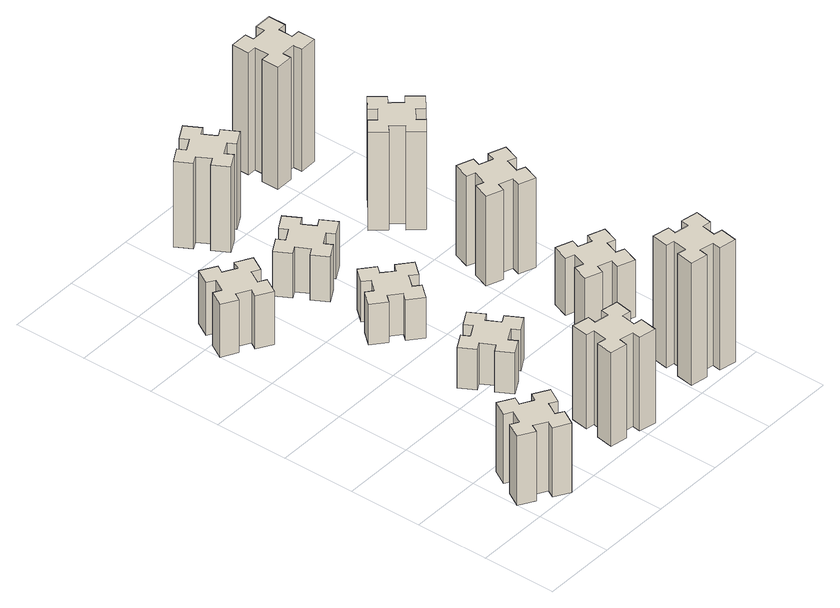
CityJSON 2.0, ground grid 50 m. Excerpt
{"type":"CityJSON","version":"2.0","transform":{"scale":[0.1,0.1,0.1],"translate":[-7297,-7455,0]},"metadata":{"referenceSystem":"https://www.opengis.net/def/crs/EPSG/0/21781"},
"CityObjects":{
"building1":{"type":"Building","attributes":{"class":"1000","function":"1000","usage":"1000","yearOfConstruction":2016,"roofType":"1000","measuredHeight":51,"storeysAboveGround":30,"storeysBelowGround":0},"geometry":[{"type":"Solid","lod":"1","boundaries":[[[[0,1,2,3,4,5,6,7,8,9,10,11,12,13,14,15,16,17,18,19]],[[17,16,20,21]],[[16,15,22,20]],[[15,14,23,22]],[[14,13,24,23]],[[13,12,25,24]],[[12,11,26,25]],[[11,10,27,26]],[[10,9,28,27]],[[9,8,29,28]],[[8,7,30,29]],[[7,6,31,30]],[[6,5,32,31]],[[5,4,33,32]],[[4,3,34,33]],[[3,2,35,34]],[[2,1,36,35]],[[1,0,37,36]],[[0,19,38,37]],[[19,18,39,38]],[[18,17,21,39]],[[24,25,26,27,28,29,30,31,32,33,34,35,36,37,38,39,21,20,22,23]]]]}]},
"building2":{"type":"Building","attributes":{"class":"1000","function":"1000","usage":"1000","yearOfConstruction":2016,"roofType":"1000","measuredHeight":39,"storeysAboveGround":30,"storeysBelowGround":0},"geometry":[{"type":"Solid","lod":"1","boundaries":[[[[40,41,42,43,44,45,46,47,48,49,50,51,52,53,54,55,56,57,58,59]],[[57,56,60,61]],[[56,55,62,60]],[[55,54,63,62]],[[54,53,64,63]],[[53,52,65,64]],[[52,51,66,65]],[[51,50,67,66]],[[50,49,68,67]],[[49,48,69,68]],[[48,47,70,69]],[[47,46,71,70]],[[46,45,72,71]],[[45,44,73,72]],[[44,43,74,73]],[[43,42,75,74]],[[42,41,76,75]],[[41,40,77,76]],[[40,59,78,77]],[[59,58,79,78]],[[58,57,61,79]],[[64,65,66,67,68,69,70,71,72,73,74,75,76,77,78,79,61,60,62,63]]]]}]},
"building3":{"type":"Building","attributes":{"class":"1000","function":"1000","usage":"1000","yearOfConstruction":2016,"roofType":"1000","measuredHeight":69,"storeysAboveGround":30,"storeysBelowGround":0},"geometry":[{"type":"Solid","lod":"1","boundaries":[[[[80,81,82,83,84,85,86,87,88,89,90,91,92,93,94,95,96,97,98,99]],[[97,96,100,101]],[[96,95,102,100]],[[95,94,103,102]],[[94,93,104,103]],[[93,92,105,104]],[[92,91,106,105]],[[91,90,107,106]],[[90,89,108,107]],[[89,88,109,108]],[[88,87,110,109]],[[87,86,111,110]],[[86,85,112,111]],[[85,84,113,112]],[[84,83,114,113]],[[83,82,115,114]],[[82,81,116,115]],[[81,80,117,116]],[[80,99,118,117]],[[99,98,119,118]],[[98,97,101,119]],[[104,105,106,107,108,109,110,111,112,113,114,115,116,117,118,119,101,100,102,103]]]]}]},
"building4":{"type":"Building","attributes":{"class":"1000","function":"1000","usage":"1000","yearOfConstruction":2016,"roofType":"1000","measuredHeight":30,"storeysAboveGround":30,"storeysBelowGround":0},"geometry":[{"type":"Solid","lod":"1","boundaries":[[[[120,121,122,123,124,125,126,127,128,129,130,131,132,133,134,135,136,137,138,139]],[[137,136,140,141]],[[136,135,142,140]],[[135,134,143,142]],[[134,133,144,143]],[[133,132,145,144]],[[132,131,146,145]],[[131,130,147,146]],[[130,129,148,147]],[[129,128,149,148]],[[128,127,150,149]],[[127,126,151,150]],[[126,125,152,151]],[[125,124,153,152]],[[124,123,154,153]],[[123,122,155,154]],[[122,121,156,155]],[[121,120,157,156]],[[120,139,158,157]],[[139,138,159,158]],[[138,137,141,159]],[[144,145,146,147,148,149,150,151,152,153,154,155,156,157,158,159,141,140,142,143]]]]}]},
"building5":{"type":"Building","attributes":{"class":"1000","function":"1000","usage":"1000","yearOfConstruction":2016,"roofType":"1000","measuredHeight":30,"storeysAboveGround":30,"storeysBelowGround":0},"geometry":[{"type":"Solid","lod":"1","boundaries":[[[[160,161,162,163,164,165,166,167,168,169,170,171,172,173,174,175,176,177,178,179]],[[177,176,180,181]],[[176,175,182,180]],[[175,174,183,182]],[[174,173,184,183]],[[173,172,185,184]],[[172,171,186,185]],[[171,170,187,186]],[[170,169,188,187]],[[169,168,189,188]],[[168,167,190,189]],[[167,166,191,190]],[[166,165,192,191]],[[165,164,193,192]],[[164,163,194,193]],[[163,162,195,194]],[[162,161,196,195]],[[161,160,197,196]],[[160,179,198,197]],[[179,178,199,198]],[[178,177,181,199]],[[184,185,186,187,188,189,190,191,192,193,194,195,196,197,198,199,181,180,182,183]]]]}]},
"building6":{"type":"Building","attributes":{"class":"1000","function":"1000","usage":"1000","yearOfConstruction":2016,"roofType":"1000","measuredHeight":33,"storeysAboveGround":30,"storeysBelowGround":0},"geometry":[{"type":"Solid","lod":"1","boundaries":[[[[200,201,202,203,204,205,206,207,208,209,210,211,212,213,214,215,216,217,218,219]],[[217,216,220,221]],[[216,215,222,220]],[[215,214,223,222]],[[214,213,224,223]],[[213,212,225,224]],[[212,211,226,225]],[[211,210,227,226]],[[210,209,228,227]],[[209,208,229,228]],[[208,207,230,229]],[[207,206,231,230]],[[206,205,232,231]],[[205,204,233,232]],[[204,203,234,233]],[[203,202,235,234]],[[202,201,236,235]],[[201,200,237,236]],[[200,219,238,237]],[[219,218,239,238]],[[218,217,221,239]],[[224,225,226,227,228,229,230,231,232,233,234,235,236,237,238,239,221,220,222,223]]]]}]},
"building7":{"type":"Building","attributes":{"class":"1000","function":"1000","usage":"1000","yearOfConstruction":2016,"roofType":"1000","measuredHeight":90,"storeysAboveGround":30,"storeysBelowGround":0},"geometry":[{"type":"Solid","lod":"1","boundaries":[[[[240,241,242,243,244,245,246,247,248,249,250,251,252,253,254,255,256,257,258,259]],[[257,256,260,261]],[[256,255,262,260]],[[255,254,263,262]],[[254,253,264,263]],[[253,252,265,264]],[[252,251,266,265]],[[251,250,267,266]],[[250,249,268,267]],[[249,248,269,268]],[[248,247,270,269]],[[247,246,271,270]],[[246,245,272,271]],[[245,244,273,272]],[[244,243,274,273]],[[243,242,275,274]],[[242,241,276,275]],[[241,240,277,276]],[[240,259,278,277]],[[259,258,279,278]],[[258,257,261,279]],[[264,265,266,267,268,269,270,271,272,273,274,275,276,277,278,279,261,260,262,263]]]]}]},
"building8":{"type":"Building","attributes":{"class":"1000","function":"1000","usage":"1000","yearOfConstruction":2016,"roofType":"1000","measuredHeight":63,"storeysAboveGround":30,"storeysBelowGround":0},"geometry":[{"type":"Solid","lod":"1","boundaries":[[[[280,281,282,283,284,285,286,287,288,289,290,291,292,293,294,295,296,297,298,299]],[[297,296,300,301]],[[296,295,302,300]],[[295,294,303,302]],[[294,293,304,303]],[[293,292,305,304]],[[292,291,306,305]],[[291,290,307,306]],[[290,289,308,307]],[[289,288,309,308]],[[288,287,310,309]],[[287,286,311,310]],[[286,285,312,311]],[[285,284,313,312]],[[284,283,314,313]],[[283,282,315,314]],[[282,281,316,315]],[[281,280,317,316]],[[280,299,318,317]],[[299,298,319,318]],[[298,297,301,319]],[[304,305,306,307,308,309,310,311,312,313,314,315,316,317,318,319,301,300,302,303]]]]}]},
"building9":{"type":"Building","attributes":{"class":"1000","function":"1000","usage":"1000","yearOfConstruction":2016,"roofType":"1000","measuredHeight":42,"storeysAboveGround":30,"storeysBelowGround":0},"geometry":[{"type":"Solid","lod":"1","boundaries":[[[[320,321,322,323,324,325,326,327,328,329,330,331,332,333,334,335,336,337,338,339]],[[337,336,340,341]],[[336,335,342,340]],[[335,334,343,342]],[[334,333,344,343]],[[333,332,345,344]],[[332,331,346,345]],[[331,330,347,346]],[[330,329,348,347]],[[329,328,349,348]],[[328,327,350,349]],[[327,326,351,350]],[[326,325,352,351]],[[325,324,353,352]],[[324,323,354,353]],[[323,322,355,354]],[[322,321,356,355]],[[321,320,357,356]],[[320,339,358,357]],[[339,338,359,358]],[[338,337,341,359]],[[344,345,346,347,348,349,350,351,352,353,354,355,356,357,358,359,341,340,342,343]]]]}]},
"building10":{"type":"Building","attributes":{"class":"1000","function":"1000","usage":"1000","yearOfConstruction":2016,"roofType":"1000","measuredHeight":66,"storeysAboveGround":30,"storeysBelowGround":0},"geometry":[{"type":"Solid","lod":"1","boundaries":[[[[360,361,362,363,364,365,366,367,368,369,370,371,372,373,374,375,376,377,378,379]],[[377,376,380,381]],[[376,375,382,380]],[[375,374,383,382]],[[374,373,384,383]],[[373,372,385,384]],[[372,371,386,385]],[[371,370,387,386]],[[370,369,388,387]],[[369,368,389,388]],[[368,367,390,389]],[[367,366,391,390]],[[366,365,392,391]],[[365,364,393,392]],[[364,363,394,393]],[[363,362,395,394]],[[362,361,396,395]],[[361,360,397,396]],[[360,379,398,397]],[[379,378,399,398]],[[378,377,381,399]],[[384,385,386,387,388,389,390,391,392,393,394,395,396,397,398,399,381,380,382,383]]]]}]},
"building11":{"type":"Building","attributes":{"class":"1000","function":"1000","usage":"1000","yearOfConstruction":2016,"roofType":"1000","measuredHeight":72,"storeysAboveGround":30,"storeysBelowGround":0},"geometry":[{"type":"Solid","lod":"1","boundaries":[[[[400,401,402,403,404,405,406,407,408,409,410,411,412,413,414,415,416,417,418,419]],[[417,416,420,421]],[[416,415,422,420]],[[415,414,423,422]],[[414,413,424,423]],[[413,412,425,424]],[[412,411,426,425]],[[411,410,427,426]],[[410,409,428,427]],[[409,408,429,428]],[[408,407,430,429]],[[407,406,431,430]],[[406,405,432,431]],[[405,404,433,432]],[[404,403,434,433]],[[403,402,435,434]],[[402,401,436,435]],[[401,400,437,436]],[[400,419,438,437]],[[419,418,439,438]],[[418,417,421,439]],[[424,425,426,427,428,429,430,431,432,433,434,435,436,437,438,439,421,420,422,423]]]]}]},
"building12":{"type":"Building","attributes":{"class":"1000","function":"1000","usage":"1000","yearOfConstruction":2016,"roofType":"1000","measuredHeight":90,"storeysAboveGround":30,"storeysBelowGround":0},"geometry":[{"type":"Solid","lod":"1","boundaries":[[[[440,441,442,443,444,445,446,447,448,449,450,451,452,453,454,455,456,457,458,459]],[[457,456,460,461]],[[456,455,462,460]],[[455,454,463,462]],[[454,453,464,463]],[[453,452,465,464]],[[452,451,466,465]],[[451,450,467,466]],[[450,449,468,467]],[[449,448,469,468]],[[448,447,470,469]],[[447,446,471,470]],[[446,445,472,471]],[[445,444,473,472]],[[444,443,474,473]],[[443,442,475,474]],[[442,441,476,475]],[[441,440,477,476]],[[440,459,478,477]],[[459,458,479,478]],[[458,457,461,479]],[[464,465,466,467,468,469,470,471,472,473,474,475,476,477,478,479,461,460,462,463]]]]}]}
},
"vertices":[
[306,137,0],[356,224,0],[408,194,0],[468,298,0],[364,358,0],[334,306,0],[247,356,0],[277,408,0],[173,468,0],[113,364,0],[165,334,0],[115,247,0],[63,277,0],[3,173,0],[107,113,0],[137,165,0],[224,115,0],[194,63,0],[298,3,0],[358,107,0],[224,115,510],[194,63,510],[137,165,510],[107,113,510],[3,173,510],[63,277,510],[115,247,510],[165,334,510],[113,364,510],[173,468,510],[277,408,510],[247,356,510],[334,306,510],[364,358,510],[468,298,510],[408,194,510],[356,224,510],[306,137,510],[358,107,510],[298,3,510],
[306,2357,0],[356,2444,0],[408,2414,0],[468,2518,0],[364,2578,0],[334,2526,0],[247,2576,0],[277,2628,0],[173,2688,0],[113,2584,0],[165,2554,0],[115,2467,0],[63,2497,0],[3,2393,0],[107,2333,0],[137,2385,0],[224,2335,0],[194,2283,0],[298,2223,0],[358,2327,0],[224,2335,390],[194,2283,390],[137,2385,390],[107,2333,390],[3,2393,390],[63,2497,390],[115,2467,390],[165,2554,390],[113,2584,390],[173,2688,390],[277,2628,390],[247,2576,390],[334,2526,390],[364,2578,390],[468,2518,390],[408,2414,390],[356,2444,390],[306,2357,390],[358,2327,390],[298,2223,390],
[876,304,0],[858,205,0],[799,216,0],[778,97,0],[897,77,0],[907,136,0],[1005,118,0],[995,59,0],[1113,38,0],[1134,157,0],[1075,167,0],[1092,265,0],[1151,255,0],[1172,373,0],[1054,394,0],[1044,335,0],[945,352,0],[956,411,0],[837,432,0],[817,314,0],[945,352,690],[956,411,690],[1044,335,690],[1054,394,690],[1172,373,690],[1151,255,690],[1092,265,690],[1075,167,690],[1134,157,690],[1113,38,690],[995,59,690],[1005,118,690],[907,136,690],[897,77,690],[778,97,690],[799,216,690],[858,205,690],[876,304,690],[817,314,690],[837,432,690],
[755,1064,0],[805,977,0],[753,947,0],[813,843,0],[917,903,0],[887,955,0],[974,1005,0],[1004,953,0],[1108,1013,0],[1048,1117,0],[996,1087,0],[946,1174,0],[998,1204,0],[938,1308,0],[834,1248,0],[864,1196,0],[777,1146,0],[747,1198,0],[643,1138,0],[703,1034,0],[777,1146,300],[747,1198,300],[864,1196,300],[834,1248,300],[938,1308,300],[998,1204,300],[946,1174,300],[996,1087,300],[1048,1117,300],[1108,1013,300],[1004,953,300],[974,1005,300],[887,955,300],[917,903,300],[813,843,300],[753,947,300],[805,977,300],[755,1064,300],[703,1034,300],[643,1138,300],
[984,1867,0],[908,1932,0],[946,1978,0],[854,2055,0],[777,1963,0],[823,1924,0],[759,1848,0],[713,1886,0],[636,1794,0],[728,1717,0],[766,1763,0],[843,1699,0],[804,1653,0],[896,1576,0],[973,1668,0],[927,1706,0],[992,1783,0],[1038,1744,0],[1115,1836,0],[1023,1913,0],[992,1783,300],[1038,1744,300],[927,1706,300],[973,1668,300],[896,1576,300],[804,1653,300],[843,1699,300],[766,1763,300],[728,1717,300],[636,1794,300],[713,1886,300],[759,1848,300],[823,1924,300],[777,1963,300],[854,2055,300],[946,1978,300],[908,1932,300],[984,1867,300],[1023,1913,300],[1115,1836,300],
[755,2444,0],[805,2357,0],[753,2327,0],[813,2223,0],[917,2283,0],[887,2335,0],[974,2385,0],[1004,2333,0],[1108,2393,0],[1048,2497,0],[996,2467,0],[946,2554,0],[998,2584,0],[938,2688,0],[834,2628,0],[864,2576,0],[777,2526,0],[747,2578,0],[643,2518,0],[703,2414,0],[777,2526,330],[747,2578,330],[864,2576,330],[834,2628,330],[938,2688,330],[998,2584,330],[946,2554,330],[996,2467,330],[1048,2497,330],[1108,2393,330],[1004,2333,330],[974,2385,330],[887,2335,330],[917,2283,330],[813,2223,330],[753,2327,330],[805,2357,330],[755,2444,330],[703,2414,330],[643,2518,330],
[1784,335,0],[1685,352,0],[1696,411,0],[1577,432,0],[1557,314,0],[1616,304,0],[1598,205,0],[1539,216,0],[1518,97,0],[1637,77,0],[1647,136,0],[1745,118,0],[1735,59,0],[1853,38,0],[1874,157,0],[1815,167,0],[1832,265,0],[1891,255,0],[1912,373,0],[1794,394,0],[1832,265,900],[1891,255,900],[1815,167,900],[1874,157,900],[1853,38,900],[1735,59,900],[1745,118,900],[1647,136,900],[1637,77,900],[1518,97,900],[1539,216,900],[1598,205,900],[1616,304,900],[1557,314,900],[1577,432,900],[1696,411,900],[1685,352,900],[1784,335,900],[1794,394,900],[1912,373,900],
[996,3207,0],[946,3294,0],[998,3324,0],[938,3428,0],[834,3368,0],[864,3316,0],[777,3266,0],[747,3318,0],[643,3258,0],[703,3154,0],[755,3184,0],[805,3097,0],[753,3067,0],[813,2963,0],[917,3023,0],[887,3075,0],[974,3125,0],[1004,3073,0],[1108,3133,0],[1048,3237,0],[974,3125,630],[1004,3073,630],[887,3075,630],[917,3023,630],[813,2963,630],[753,3067,630],[805,3097,630],[755,3184,630],[703,3154,630],[643,3258,630],[747,3318,630],[777,3266,630],[864,3316,630],[834,3368,630],[938,3428,630],[998,3324,630],[946,3294,630],[996,3207,630],[1048,3237,630],[1108,3133,630],
[1631,889,0],[1725,855,0],[1704,799,0],[1817,757,0],[1858,870,0],[1802,891,0],[1836,985,0],[1892,964,0],[1933,1077,0],[1820,1118,0],[1800,1062,0],[1706,1096,0],[1727,1152,0],[1614,1193,0],[1573,1080,0],[1629,1060,0],[1595,966,0],[1539,987,0],[1497,874,0],[1610,833,0],[1595,966,420],[1539,987,420],[1629,1060,420],[1573,1080,420],[1614,1193,420],[1727,1152,420],[1706,1096,420],[1800,1062,420],[1820,1118,420],[1933,1077,420],[1892,964,420],[1836,985,420],[1802,891,420],[1858,870,420],[1817,757,420],[1704,799,420],[1725,855,420],[1631,889,420],[1610,833,420],[1497,874,420],
[1800,1802,0],[1706,1836,0],[1727,1892,0],[1614,1933,0],[1573,1820,0],[1629,1800,0],[1595,1706,0],[1539,1727,0],[1497,1614,0],[1610,1573,0],[1631,1629,0],[1725,1595,0],[1704,1539,0],[1817,1497,0],[1858,1610,0],[1802,1631,0],[1836,1725,0],[1892,1704,0],[1933,1817,0],[1820,1858,0],[1836,1725,660],[1892,1704,660],[1802,1631,660],[1858,1610,660],[1817,1497,660],[1704,1539,660],[1725,1595,660],[1631,1629,660],[1610,1573,660],[1497,1614,660],[1539,1727,660],[1595,1706,660],[1629,1800,660],[1573,1820,660],[1614,1933,660],[1727,1892,660],[1706,1836,660],[1800,1802,660],[1820,1858,660],[1933,1817,660],
[1599,2423,0],[1663,2346,0],[1617,2308,0],[1694,2216,0],[1786,2293,0],[1748,2339,0],[1824,2403,0],[1863,2357,0],[1955,2434,0],[1878,2526,0],[1832,2488,0],[1767,2564,0],[1813,2603,0],[1736,2695,0],[1644,2618,0],[1683,2572,0],[1606,2507,0],[1568,2553,0],[1476,2476,0],[1553,2384,0],[1606,2507,720],[1568,2553,720],[1683,2572,720],[1644,2618,720],[1736,2695,720],[1813,2603,720],[1767,2564,720],[1832,2488,720],[1878,2526,720],[1955,2434,720],[1863,2357,720],[1824,2403,720],[1748,2339,720],[1786,2293,720],[1694,2216,720],[1617,2308,720],[1663,2346,720],[1599,2423,720],[1553,2384,720],[1476,2476,720],
[1565,3185,0],[1665,3185,0],[1665,3125,0],[1785,3125,0],[1785,3245,0],[1725,3245,0],[1725,3345,0],[1785,3345,0],[1785,3465,0],[1665,3465,0],[1665,3405,0],[1565,3405,0],[1565,3465,0],[1445,3465,0],[1445,3345,0],[1505,3345,0],[1505,3245,0],[1445,3245,0],[1445,3125,0],[1565,3125,0],[1505,3245,900],[1445,3245,900],[1505,3345,900],[1445,3345,900],[1445,3465,900],[1565,3465,900],[1565,3405,900],[1665,3405,900],[1665,3465,900],[1785,3465,900],[1785,3345,900],[1725,3345,900],[1725,3245,900],[1785,3245,900],[1785,3125,900],[1665,3125,900],[1665,3185,900],[1565,3185,900],[1565,3125,900],[1445,3125,900]
]}
